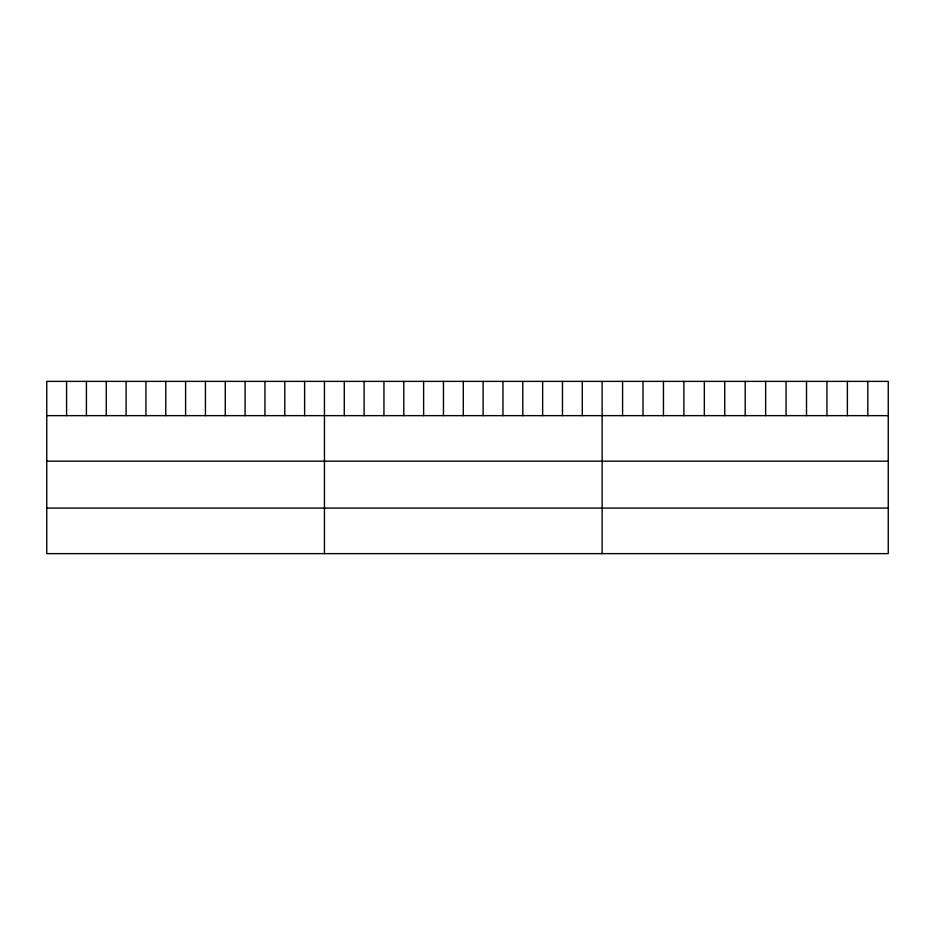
<?xml version="1.0" encoding="UTF-8"?>
<svg xmlns="http://www.w3.org/2000/svg" width="935" height="935" viewBox="0 0 935 935"><rect width="100%" height="100%" fill="white"/><g stroke="black" fill="none" stroke-linecap="round" stroke-linejoin="round"><path stroke-width="1.4" d="M888.25 415.643L888.25 553.625L46.75 553.625L46.75 381.375L888.25 381.375L888.25 415.643L46.75 415.643M46.75 461.177L888.25 461.177M46.75 508.091L888.25 508.091M867.809 381.375L867.809 415.643M847.379 381.375L847.379 415.643M826.937 381.375L826.937 415.643M806.508 381.375L806.508 415.643M786.066 381.375L786.066 415.643M765.636 381.375L765.636 415.643M745.195 381.375L745.195 415.643M724.754 381.375L724.754 415.643M704.324 381.375L704.324 415.643M683.882 381.375L683.882 415.643M663.453 381.375L663.453 415.643M643.011 381.375L643.011 415.643M622.581 381.375L622.581 415.643M602.14 381.375L602.14 553.625M582.306 381.375L582.306 415.643M562.473 381.375L562.473 415.643M542.639 381.375L542.639 415.643M522.794 381.375L522.794 415.643M502.96 381.375L502.96 415.643M483.126 381.375L483.126 415.643M463.292 381.375L463.292 415.643M443.459 381.375L443.459 415.643M423.625 381.375L423.625 415.643M403.791 381.375L403.791 415.643M383.946 381.375L383.946 415.643M364.112 381.375L364.112 415.643M344.279 381.375L344.279 415.643M324.445 381.375L324.445 553.625M304.611 381.375L304.611 415.643M284.778 381.375L284.778 415.643M264.944 381.375L264.944 415.643M245.099 381.375L245.099 415.643M225.265 381.375L225.265 415.643M205.431 381.375L205.431 415.643M185.597 381.375L185.597 415.643M165.764 381.375L165.764 415.643M145.93 381.375L145.93 415.643M126.096 381.375L126.096 415.643M106.251 381.375L106.251 415.643M86.417 381.375L86.417 415.643M66.584 381.375L66.584 415.643"/></g></svg>
